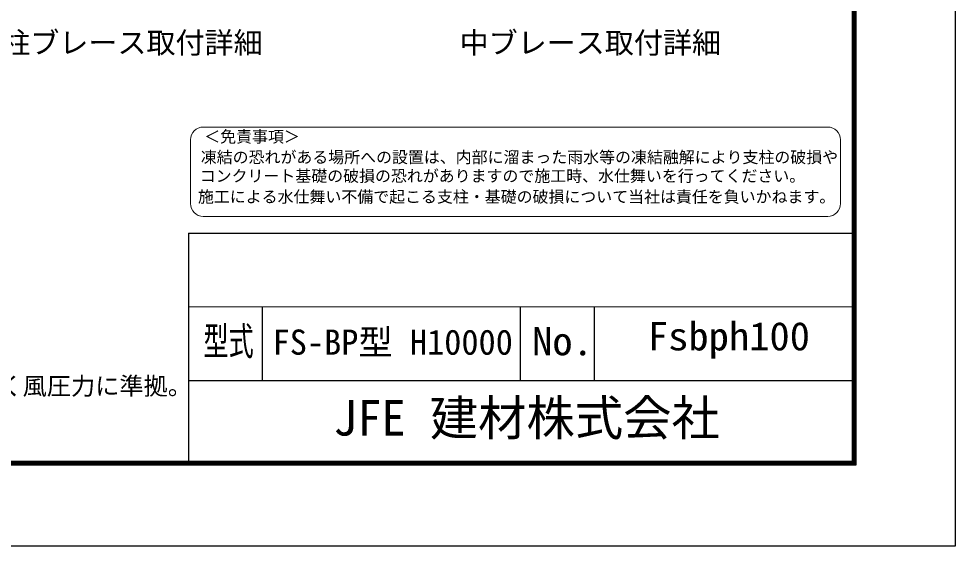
# Model space of a CAD drawing. Units: millimetres, scale not verified. Extents: x -18900 to 18900, y -13365 to 13365.
# Drawn here: x 7467 to 18900, y -13365 to -6923 of the extents above; entities that cross this region are included whole.
import ezdxf
from ezdxf.enums import TextEntityAlignment as Align

# ---------------------------------------------------------------- set-up
doc = ezdxf.new("R2010")
doc.units = ezdxf.units.MM
doc.header["$LTSCALE"] = 50
doc.layers.add('0-0_D-TTL-TXT', color=7, linetype='Continuous', lineweight=13)
doc.layers.add('0-C_D-TTL', color=7, linetype='Continuous', lineweight=25)
doc.styles.add('ＭＳ ゴシック', font='')
doc.styles.get('ＭＳ ゴシック').set_extended_font_data('MS Gothic')

msp = doc.modelspace()

# ---------------------------------------------------------------- linework, layer by layer
at = {"layer": '0-0_D-TTL-TXT', "color": 2}
for p, q in [((17343.17, -8245.75), (9719.9, -8245.75)), ((9564.04, -8401.61), (9564.04, -9180.91)), ((17499.03, -9180.91), (17499.03, -8401.61)), ((9719.9, -9336.78), (17343.17, -9336.78))]:
    msp.add_line(p, q, dxfattribs=at)
at = {"layer": '0-0_D-TTL-TXT'}
msp.add_line((9540, -10440), (17640, -10440), dxfattribs=at)
at = {"layer": '0-0_D-TTL-TXT', "color": 2}
for centre, start, end in [((9719.9, -8401.61), 90, 180), ((17343.17, -8401.61), 0, 90), ((9719.9, -9180.91), 180, 270), ((17343.17, -9180.91), 270, 0)]:
    msp.add_arc(centre, 155.86, start, end, dxfattribs=at)
at = {"layer": '0-C_D-TTL'}
for p, q in [((9540, -9540), (9540, -12330)), ((9540, -9540), (17640, -9540)), ((10440, -10440), (10440, -11340)), ((13590, -10440), (13590, -11340)), ((14490, -10440), (14490, -11340)), ((9540, -11340), (17640, -11340))]:
    msp.add_line(p, q, dxfattribs=at)
at = {"layer": '0-C_D-TTL', "color": 2}
msp.add_lwpolyline([(-18900, 13365), (18900, 13365), (18900, -13365), (-18900, -13365)], close=True, dxfattribs=at)
at = {"layer": '0-C_D-TTL'}
for points in [[(-17685, 12375), (17685, 12375), (17685, -12375), (-17685, -12375)], [(-17673.75, 12363.75), (17673.75, 12363.75), (17673.75, -12363.75), (-17673.75, -12363.75)], [(-17662.5, 12352.5), (17662.5, 12352.5), (17662.5, -12352.5), (-17662.5, -12352.5)], [(-17651.25, 12341.25), (17651.25, 12341.25), (17651.25, -12341.25), (-17651.25, -12341.25)], [(-17640, 12330), (17640, 12330), (17640, -12330), (-17640, -12330)]]:
    msp.add_lwpolyline(points, close=True, dxfattribs=at)

# ---------------------------------------------------------------- texts
at = {"layer": '0-0_D-TTL-TXT', "style": 'ＭＳ ゴシック'}
for s, height, p in [('端柱ブレース取付詳細', 259.9, (6898.92, -7424.15)), ('中ブレース取付詳細', 259.9, (12849.04, -7424.83)), ('＜免責事項＞ \u3000\u3000', 142.6, (9731.45, -8476.99)), ('凍結の恐れがある場所への設置は、内部に溜まった雨水等の凍結融解により支柱の破損や', 142.6, (9689.29, -8727.91)), ('コンクリート基礎の破損の恐れがありますので施工時、水仕舞いを行ってください。', 142.6, (9676.48, -8956.79)), ('施工による水仕舞い不備で起こる支柱・基礎の破損について当社は責任を負いかねます。 ', 142.6, (9654.68, -9210.81)), ('FS-BP型 H10000', 307.9, (10565.78, -11118.48)), ('（設計条件）風荷重：昭和57年改正 建築基準法・同施行令に基づく風圧力に準拠。', 216.6, (-1496.02, -11581.21)), ('JFE 建材株式会社', 432.9, (11305.71, -12143.27))]:
    msp.add_text(s, height=height, dxfattribs=at).set_placement(p, align=Align.BOTTOM_LEFT)
for s, width, p in [('Fsbph100', 1.05, (15147, -11076.61)), ('型式', 0.65, (9721.2, -11136.61)), ('No.', 1.05, (13734, -11136.61))]:
    msp.add_text(s, height=346.4, dxfattribs=dict(at, width=width)).set_placement(p, align=Align.BOTTOM_LEFT)

doc.saveas('drawing.dxf')
